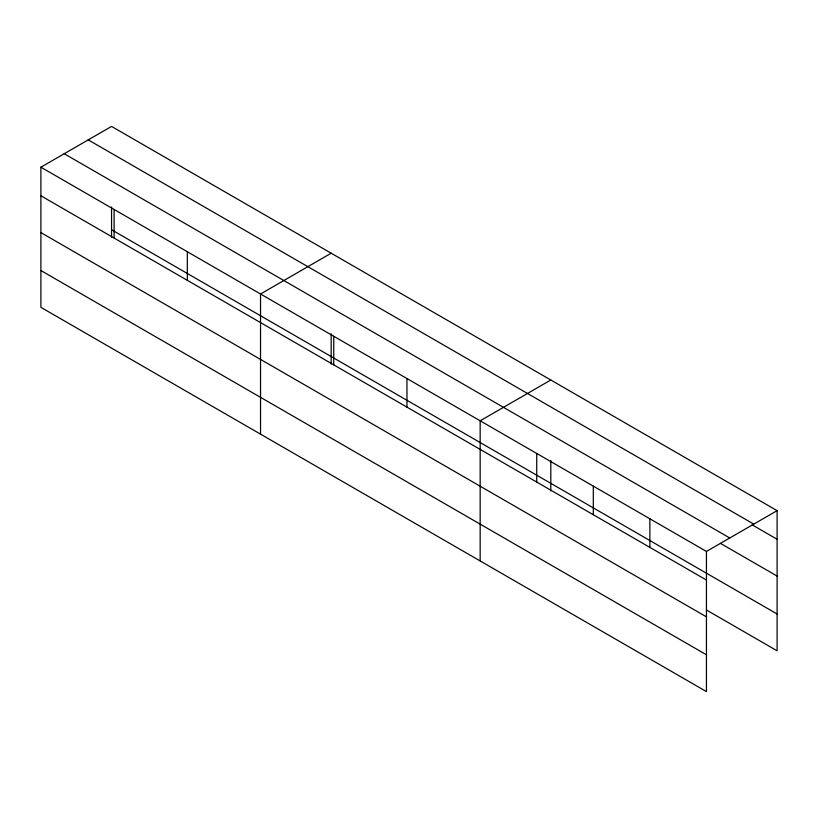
<?xml version="1.0" encoding="UTF-8"?>
<svg xmlns="http://www.w3.org/2000/svg" width="818" height="818" viewBox="0 0 818 818"><rect width="100%" height="100%" fill="white"/><g stroke="black" fill="none" stroke-linecap="round" stroke-linejoin="round"><path stroke-width="1.23" d="M40.9 167.199L706.445 551.444L706.445 691.588L40.9 307.343L40.9 167.199L111.555 126.412L777.1 510.657L777.1 650.801L706.384 609.972M331.178 253.212L260.533 293.999L260.533 434.143M550.811 380.012L480.166 420.8L480.166 560.943M706.445 551.444L777.1 510.657M88.232 139.868L753.787 524.123M752.079 524.808L777.1 539.256M64.213 153.733L729.768 537.988M720.525 543.408L777.1 576.066M111.555 229.735L777.1 613.991M40.9 195.788L706.445 580.044M40.9 232.598L706.445 616.854M40.9 270.533L706.445 654.778M649.881 518.786L649.881 547.385M593.306 486.127L593.306 514.716M550.811 460.585L550.811 490.964M536.731 453.469L536.731 482.058M406.955 378.54L406.955 407.129M333.744 336.27L333.744 364.859M331.178 333.785L331.178 364.163M187.322 251.729L187.322 280.329M114.111 209.469L114.111 238.058M111.555 206.985L111.555 237.353"/></g></svg>
